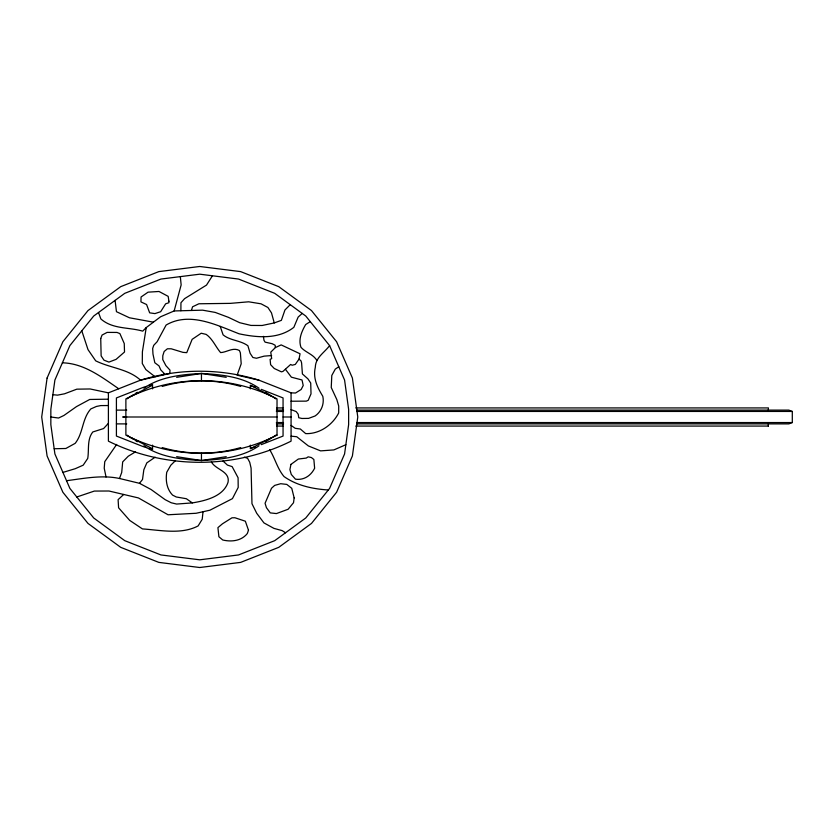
<?xml version="1.0" encoding="UTF-8"?>
<svg xmlns="http://www.w3.org/2000/svg" width="834" height="834" viewBox="0 0 834 834"><rect width="100%" height="100%" fill="white"/><g stroke="black" fill="none" stroke-linecap="round" stroke-linejoin="round"><path stroke-width="1.25" d="M180.884 310.759L180.947 302.742L184.595 298.655L206.509 285.092L212.441 275.783M203.027 511.732L202.214 519.248L198.138 525.91C181.385 534.761 160.628 530.163 142.437 528.912L129.708 520.406L118.595 507.802L118.105 499.66L123.713 494.468M290.242 304.671L284.957 309.967L281.36 320.36L274.261 322.925L262.137 325.489L250.982 325.427L239.712 322.706L228.349 317.316L215.224 312.416L202.599 310.165L174.16 310.946L160.587 316.774L146.231 327.574L142.395 351.812L142.28 363.478L145.846 369.587L155.155 376.822M299.041 359.089L300.052 353.793L281.173 344.901L275.376 347.569L270.769 352.146L271.675 358.578L270.122 359.36L270.612 364.687L274.23 368.472L281.381 371.828L282.945 371.422L290.618 364.479L292.192 365.219L295.299 364.427L299.041 359.089L301.022 360.924L301.606 362.998L302.408 373.934L307.913 378.855L310.717 383.035L311.019 393.867L308.215 400.299L306.328 401.133L291.076 401.227M329.597 345.599L344.578 380.043L348.633 409.358L348.633 424.642L344.578 453.957L329.597 488.401L305.765 517.977L274.709 540.672L238.545 554.944L199.743 559.812L160.931 554.944L124.766 540.672L93.71 517.977L69.879 488.401L54.898 453.957L50.843 424.642L50.843 409.358L54.898 380.043L69.879 345.599L93.71 316.023L124.766 293.328L160.931 279.056L199.743 274.188L238.545 279.056L274.709 293.328L305.765 316.023L329.597 345.599C324.426 352.667 315.513 357.442 315.315 367.294C312.771 378.271 317.41 387.424 322.8 396.306A18.942 18.942 0 0 1 315.137 415.957L308.59 418.376L301.918 418.47L298.739 417.73L298.218 414.248L296.153 411.569L291.076 409.609M174.16 310.946L181.145 284.926L180.332 276.627M191.424 310.467L192.571 306.797L198.899 303.774L230.33 303.368L248.668 301.804L261.084 303.826L267.923 307.496L271.488 312.875L274.261 322.925M66.532 480.707C84.005 478.466 101.977 474.734 119.491 478.487L121.712 472.451L122.681 461.9L128.269 456.208L135.494 451.851M116.677 444.418L104.75 461.671L104.219 468.176L106.033 476.996M119.491 478.487L139.476 483.303L142.51 479.508L143.834 469.761L146.826 462.87L155.155 457.178M108.399 423.338L103.593 428.551L92.793 431.981C86.872 439.455 89.196 449.62 87.737 458.419L83.191 465.174L75.216 468.708L62.925 472.409M146.231 327.574L142.708 331.14C128.592 327.022 112.663 329.367 100.851 318.942L98.506 312.51M175.161 460.921L170.824 465.195L166.737 472.273C165.486 480.415 166.664 488.995 172.575 495.104L176.276 496.981L186.347 498.722L192.31 502.902C205.56 500.744 223.512 496.438 228.068 482.167C230.059 471.106 215.599 469.813 211.367 461.89M162.463 375.154L164.204 373.486L160.764 369.91L158.992 365.876L154.822 362.748L152.966 354.012L152.674 348.497L153.727 345.318L157.126 341.731L166.122 325.041C189.422 311.405 216.517 325.031 239.129 333.808C257.32 337.666 278.202 339.511 293.839 327.345L298.145 317.097L302.21 313.417M127.102 398.85L128.884 397.641M274.021 436.359L275.804 435.15M338.802 366.741L335.299 369.097L331.796 375.467L331.244 387.518L336.842 399.601L338.719 406.064L338.687 412.955C332.568 424.996 319.485 434.17 305.671 433.607L300.355 429.01L295.194 428.311L291.076 425.382M130.865 396.358L133.033 395.003M135.202 393.638L137.37 392.282M143.875 388.206C160.555 376.624 181.708 374.518 201.453 373.455C221.198 374.518 242.35 376.624 259.02 388.206M259.02 445.794C242.35 457.376 221.198 459.482 201.453 460.545C181.708 459.482 160.555 457.376 143.875 445.794M265.535 441.718L270.956 438.319M310.3 321.643L305.682 324.53C301.72 331.379 298.176 339.323 300.959 347.288C305.578 352.563 313.334 354.21 316.93 360.569M129.781 397.036L152.559 385.235L152.559 388.863M273.125 436.964L250.346 448.765L250.346 445.137M345.86 444.72L333.861 449.922L320.61 450.881L308.34 445.919L296.737 436.735L291.076 436.161M52.876 394.701L57.525 395.139L64.531 393.804L76.822 389.165L90.124 388.967L108.399 392.845L140.539 380.168L169.771 373.476L170.021 370.16L165.893 365.636L162.755 359.6L162.807 355.691L164.152 351.489L167.384 348.789L171.21 348.789L182.948 352.355L186.753 352.657L192.143 339.344L201.213 333.225L206.186 334.403C212.785 339.125 215.652 346.85 220.614 352.605C226.942 352.261 233.072 346.975 239.421 350.53L240.38 352.876L241.203 363.77L237.137 375.175L258.936 380.168L291.076 392.845L295.517 393.022L301.157 389.488L303.222 385.496L302.012 379.97L291.389 377.187L285.447 369.295M261.292 444.637L283.06 436.057L283.06 397.943L261.292 389.363M356.962 410.109L788.828 410.109L792.3 411.443L792.3 422.557L788.828 423.891L356.962 423.891M76.801 496.991L94.336 491.07L108.983 491.007L138.444 497.94L168.051 514.776L196.115 513.275L209.949 510.199L232.446 498.628L238.201 487.442L238.086 477.746L232.123 466.613L227.421 465.091L223.001 461.025M162.203 386.423C187.629 379.063 215.276 379.063 240.703 386.423M240.703 447.577C215.276 454.937 187.629 454.937 162.203 447.577M176.662 377.322L201.453 373.455L226.233 377.322M176.662 456.678L201.453 460.545L226.233 456.678M192.31 502.902L176.62 504.059L171.189 502.756L165.174 499.681L151.027 489.475L139.476 483.303M271.623 355.545L264.128 356.139L256.465 358.255L252.879 357.484L250.117 353.314L247.906 345.766C240.442 340.23 230.184 340.731 223.085 334.841L220.218 326.428M126.601 416.781L122.713 417L126.601 417.219M108.399 399.184L89.707 399.465L76.488 406.606L63.926 415.457L58.557 418.032L50.843 417M108.399 405.532L100.737 405.585L96.463 406.439L90.854 408.91C81.982 418.689 83.337 433.148 75.164 443.354L65.844 448.494L54.179 448.744M276.586 407.93L283.018 407.93M355.764 407.93L768.416 407.93L768.312 410.516M116.385 410.109L126.737 410.109M276.419 410.109L283.56 410.109M276.367 411.443L283.508 411.443M356.618 411.443L792.3 411.443M125.882 417L277.024 417M283.06 417L291.076 417M276.367 422.557L283.508 422.557M356.618 422.557L792.3 422.557M116.385 423.891L126.737 423.891M276.419 423.891L283.56 423.891M276.586 426.07L283.018 426.07M355.764 426.07L768.416 426.07M62.383 362.821C83.921 363.29 101.748 377.135 118.73 388.769M153.414 322.174L129.468 317.785L116.458 311.687L115.092 300.396M244.32 457.178L247.604 458.314L249.72 462.234L251.086 468.145L251.972 503.694L256.726 513.306L263.951 522.908L273.938 528.381L282.184 530.632L285.541 532.759M328.315 489.996C312.969 488.974 297.019 485.732 284.029 476.558C277.305 468.614 275.074 458.252 269.601 449.63M273.125 397.036L250.346 385.235L250.346 388.863M129.781 436.964L152.559 448.765L152.559 445.137M265.535 392.282L270.956 395.681M130.865 437.642L133.033 438.997M135.202 440.362L137.37 441.718M274.021 397.641L275.804 398.85M127.102 435.15L128.884 436.359M81.795 330.806L88.008 349.623L95.681 360.82C110.453 368.159 128.165 368.868 140.539 380.168A200.577 200.577 0 0 1 258.936 380.168M263.419 336.352L263.992 340.345L265.097 342.148L272.165 343.702L275.157 345.245L275.376 347.569M768.416 423.484L768.312 426.07M291.076 392.845L291.076 441.155C234.187 469.344 165.299 469.344 108.399 441.155L108.399 392.845M201.453 373.455L201.453 380.711M201.453 453.289L201.453 460.545M146.607 386.382A192.154 192.154 0 0 0 143.031 387.456L116.416 397.943L116.416 436.057L143.021 446.544A192.154 192.154 0 0 0 146.607 447.618M149.015 385.715A192.154 192.154 0 0 1 152.643 384.755M250.461 385.715A192.154 192.154 0 0 1 255.256 387.091M255.256 446.909A192.154 192.154 0 0 1 250.461 448.285M152.643 449.245A192.154 192.154 0 0 1 149.015 448.285M168.916 301.22L168.895 302.711L165.643 303.826L160.66 311.718L154.936 313.605L149.661 312.844L146.586 304.535L140.946 301.887L141.061 296.998L148.077 292.161L159.002 291.473L168.176 296.362L168.916 301.22M100.737 338.5L101.133 355.878L103.958 360.152L108.931 362.092L116.082 359.36L124.516 352.011L124.256 343.545L119.898 333.6L117.031 332.443L107.117 332.401L102.071 335.059L100.737 338.5M294.152 497.877L293.526 502.714L288.105 509.272L276.44 513.577L270.279 512.889L266.432 507.687L265.066 503.256L271.519 488.244L274.678 485.398L280.693 483.71L286.771 484.408L291.754 488.317L294.152 497.877M47.09 378.042L41.7 417L47.09 455.958L62.873 492.258L87.987 523.429L120.721 547.344L158.835 562.387L199.743 567.516L240.64 562.387L278.754 547.344L311.489 523.429L336.602 492.258L352.396 455.958L357.776 417L352.396 378.042L336.602 341.742L311.489 310.571L278.754 286.656L240.64 271.613L199.743 266.484L158.835 271.613L120.721 286.656L87.987 310.571L62.873 341.742L47.09 378.042M290.93 464.413L289.909 469.657L291.285 474.452L295.476 479.185C303.93 480.394 310.873 475.734 314.637 468.239L313.865 459.492L311.405 457.553L308.194 456.834L306.266 458.074L298.332 459.044L290.93 464.413M248.48 530.195L247.323 533.541C241.36 540.974 231.518 542.09 222.751 539.994L218.904 536.752L217.924 527.63L222.47 523.794L231.977 517.81L234.886 517.747L245.352 521.208L248.48 530.195M277.024 435.15L277.024 398.85A166.456 166.456 0 0 0 125.882 398.85L125.882 435.15A166.456 166.456 0 0 0 277.024 435.15"/></g></svg>
